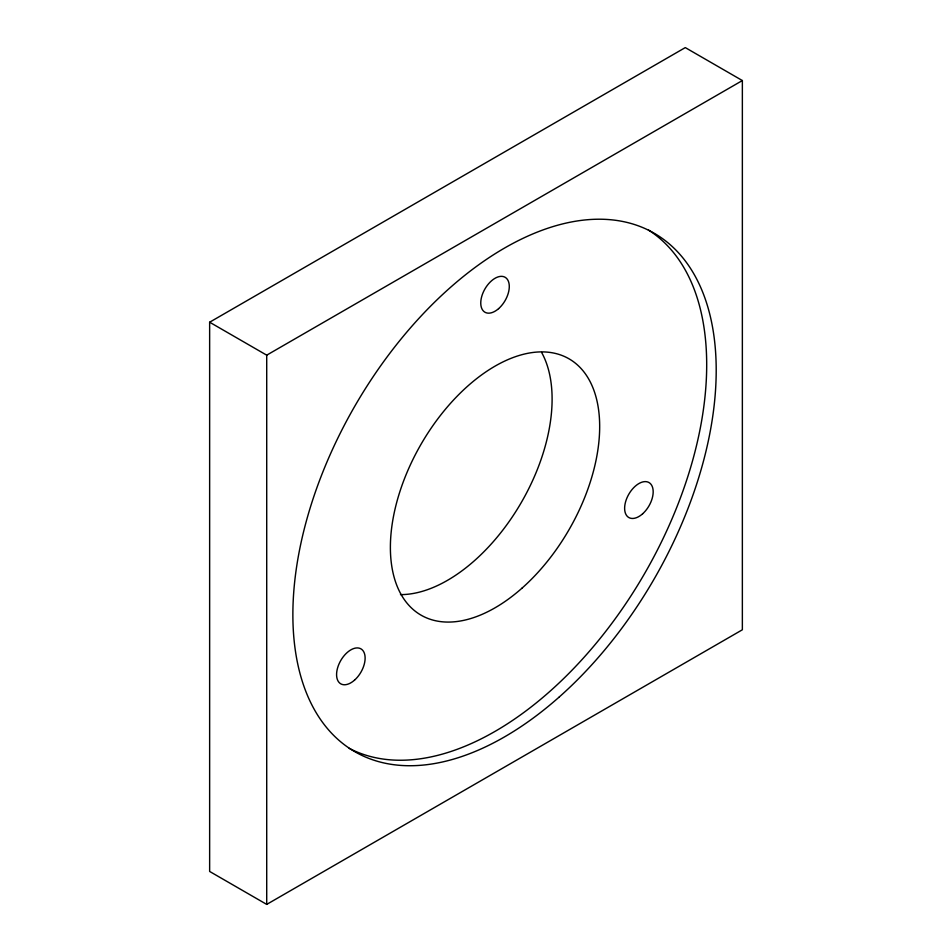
<?xml version="1.0" encoding="UTF-8"?>
<svg xmlns="http://www.w3.org/2000/svg" width="952" height="952" viewBox="0 0 952 952"><rect width="100%" height="100%" fill="white"/><g stroke="black" fill="none" stroke-linecap="round" stroke-linejoin="round"><path stroke-width="1.43" d="M209.642 322.216L685.285 47.6L742.358 80.551L742.358 629.784L266.715 904.4L209.642 871.449L209.642 322.216L266.715 355.167L742.358 80.551M266.715 355.167L266.715 904.4M541.628 352.466A147.988 85.442 -60 0 1 520.911 503.18A147.988 85.442 -60 0 1 400.471 594.619M648.407 230.003A299.333 172.824 -60 0 1 644.694 573.402A299.333 172.824 -60 0 1 349.17 748.308M522.112 588.062A147.988 85.442 -60 0 0 569.022 358.821A147.988 85.442 -60 0 0 393.95 514.068A147.988 85.442 -60 0 0 522.112 588.062M354.549 680.121A20.182 11.65 -60 0 0 360.939 648.859A20.182 11.65 -60 0 0 337.067 670.029A20.182 11.65 -60 0 0 354.549 680.121M559.324 696.923A299.333 172.824 -60 0 0 654.202 233.24A299.333 172.824 -60 0 0 300.082 547.257A299.333 172.824 -60 0 0 559.324 696.923M642.588 513.83A20.182 11.65 -60 0 0 649.002 482.557A20.182 11.65 -60 0 0 625.119 503.715A20.182 11.65 -60 0 0 642.588 513.83M498.574 308.662A20.182 11.65 -60 0 0 505.214 277.341A20.182 11.65 -60 0 0 481.284 298.262A20.182 11.65 -60 0 0 498.574 308.662"/></g></svg>
